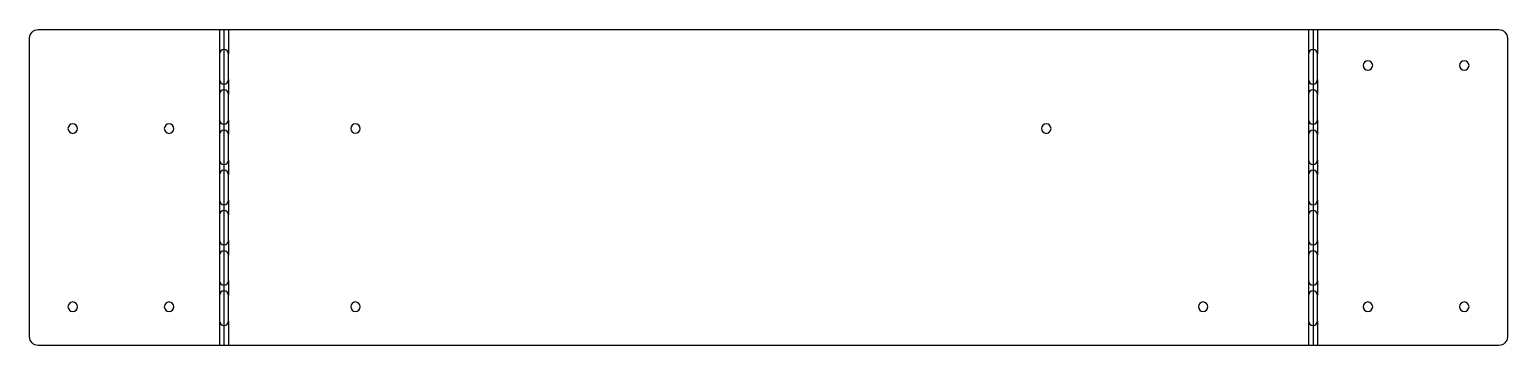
# Model space of a CAD drawing. Header units: millimetres. Extents: x -3 to 510, y 0 to 110.
import ezdxf

# ---------------------------------------------------------------- set-up
doc = ezdxf.new("R2010")
doc.units = ezdxf.units.MM

msp = doc.modelspace()

# ---------------------------------------------------------------- linework, layer by layer
at = {"layer": 'BEND'}
for p, q in [((64.53, 110), (64.53, 0)), ((442.93, 110), (442.93, 0))]:
    msp.add_line(p, q, dxfattribs=at)
at = {"layer": 'BEND_EXTENT'}
for p, q in [((62.97, 110), (62.97, 101.43)), ((66.1, 110), (66.1, 101.43)), ((441.36, 110), (441.36, 101.43)), ((444.49, 110), (444.49, 101.43)), ((62.97, 92.57), (62.97, 87.43)), ((66.1, 92.57), (66.1, 87.43)), ((441.36, 92.57), (441.36, 87.43)), ((444.49, 92.57), (444.49, 87.43)), ((62.97, 78.57), (62.97, 73.43)), ((66.1, 78.57), (66.1, 73.43)), ((441.36, 78.57), (441.36, 73.43)), ((444.49, 78.57), (444.49, 73.43)), ((62.97, 64.57), (62.97, 59.43)), ((66.1, 64.57), (66.1, 59.43)), ((441.36, 64.57), (441.36, 59.43)), ((444.49, 64.57), (444.49, 59.43)), ((62.97, 50.57), (62.97, 45.43)), ((66.1, 50.57), (66.1, 45.43)), ((441.36, 50.57), (441.36, 45.43)), ((444.49, 50.57), (444.49, 45.43)), ((62.97, 36.57), (62.97, 31.43)), ((66.1, 36.57), (66.1, 31.43)), ((441.36, 36.57), (441.36, 31.43)), ((444.49, 36.57), (444.49, 31.43)), ((62.97, 22.57), (62.97, 17.43)), ((66.1, 22.57), (66.1, 17.43)), ((441.36, 22.57), (441.36, 17.43)), ((444.49, 22.57), (444.49, 17.43)), ((62.97, 8.57), (62.97, 0)), ((66.1, 8.57), (66.1, 0)), ((441.36, 8.57), (441.36, 0)), ((444.49, 8.57), (444.49, 0))]:
    msp.add_line(p, q, dxfattribs=at)
at = {"layer": 'INTERIOR_PROFILES'}
for points in [[(62.97, 92.57, 1), (66.1, 92.57), (66.1, 101.43, 1), (62.97, 101.43)], [(441.36, 101.43), (441.36, 92.57, 1), (444.49, 92.57), (444.49, 101.43, 1)], [(66.1, 87.43, 1), (62.97, 87.43), (62.97, 78.57, 1), (66.1, 78.57)], [(441.36, 87.43), (441.36, 78.57, 1), (444.49, 78.57), (444.49, 87.43, 1)], [(66.1, 64.57), (66.1, 73.43, 1), (62.97, 73.43), (62.97, 64.57, 1)], [(441.36, 73.43), (441.36, 64.57, 1), (444.49, 64.57), (444.49, 73.43, 1)], [(62.97, 50.57, 1), (66.1, 50.57), (66.1, 59.43, 1), (62.97, 59.43)], [(444.49, 50.57), (444.49, 59.43, 1), (441.36, 59.43), (441.36, 50.57, 1)], [(62.97, 36.57, 1), (66.1, 36.57), (66.1, 45.43, 1), (62.97, 45.43)], [(444.49, 45.43, 1), (441.36, 45.43), (441.36, 36.57, 1), (444.49, 36.57)], [(62.97, 22.57, 1), (66.1, 22.57), (66.1, 31.43, 1), (62.97, 31.43)], [(441.36, 31.43), (441.36, 22.57, 1), (444.49, 22.57), (444.49, 31.43, 1)], [(62.97, 8.57, 1), (66.1, 8.57), (66.1, 17.43, 1), (62.97, 17.43)], [(444.49, 8.57), (444.49, 17.43, 1), (441.36, 17.43), (441.36, 8.57, 1)]]:
    msp.add_lwpolyline(points, format="xyb", close=True, dxfattribs=at)
at = {"layer": 'INTERIOR_PROFILES', "extrusion": (0, 0, -1)}
for centre in [(-461.99, 97.5), (-495.46, 97.5), (-12, 75.5), (-45.47, 75.5), (-110.22, 75.51), (-350.23, 75.5), (-12, 13.5), (-45.47, 13.5), (-110.23, 13.5), (-404.73, 13.5), (-461.99, 13.5), (-495.46, 13.5)]:
    msp.add_circle(centre, 1.65, dxfattribs=at)
at = {"layer": 'OUTER_PROFILES'}
msp.add_lwpolyline([(-3, 3), (-3, 107, -0.414214), (0, 110), (507.46, 110, -0.414214), (510.46, 107), (510.46, 3, -0.414214), (507.46, 0), (0, 0, -0.414214)], format="xyb", close=True, dxfattribs=at)

doc.saveas('drawing.dxf')
